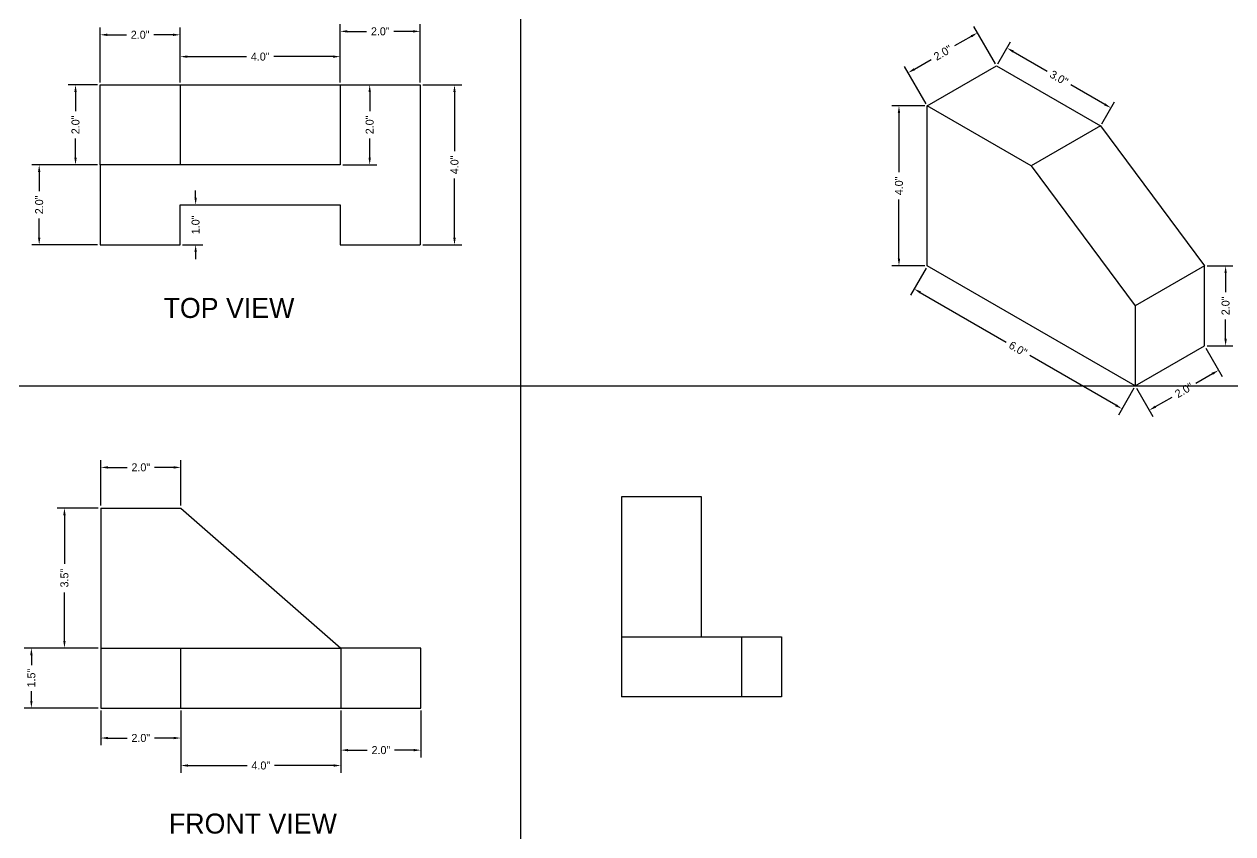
# Model space of a CAD drawing. Header units: inches. Extents: x 42.2 to 124.7, y 21.7 to 45.9.
# Drawn here: x 42.15 to 72.35, y 21.69 to 41.93 of the extents above; entities that cross this region are included whole.
import ezdxf

# ---------------------------------------------------------------- set-up
doc = ezdxf.new("R2010")
doc.units = ezdxf.units.IN
doc.header["$MEASUREMENT"] = 0
doc.dimstyles.get("Standard").update_dxf_attribs({"dimtxt": 0.2, "dimasz": 0.18, "dimexe": 0.18, "dimexo": 0.0625, "dimgap": 0.09, "dimtad": 0, "dimdec": 1, "dimzin": 0, "dimdsep": 46, "dimlunit": 3, "dimtxsty": 'Standard', "dimcen": 0.09, "dimadec": 0, "dimazin": 0, "dimtfac": 1, "dimtdec": 1, "dimtofl": 0, "dimtmove": 0, "dimatfit": 3, "dimfxl": 1, "dimtolj": 1, "dimtzin": 0, "dimarcsym": 0})

# ---------------------------------------------------------------- blocks, each defined once
blk = doc.blocks.new('*D2')
at = {"color": 0, "lineweight": -2}
for p, q in [((44.049, 40.475), (44.049, 41.845)), ((46.049, 40.475), (46.049, 41.845)), ((44.229, 41.665), (44.709, 41.665)), ((45.869, 41.665), (45.389, 41.665))]:
    blk.add_line(p, q, dxfattribs=at)
at = {"color": 0}
for points in [[(44.229, 41.695), (44.229, 41.635), (44.049, 41.665)], [(45.869, 41.695), (45.869, 41.635), (46.049, 41.665)]]:
    blk.add_solid(points, dxfattribs=at)
at = {"layer": 'Defpoints', "color": 0}
for p in [(46.049, 41.665), (44.049, 40.413), (46.049, 40.413)]:
    blk.add_point(p, dxfattribs=at)
at = {"color": 0, "insert": (45.049, 41.665), "char_height": 0.2, "attachment_point": 5}
blk.add_mtext('\\A1;2.0"', dxfattribs=at)
blk = doc.blocks.new('*D3')
at = {"color": 0, "lineweight": -2}
for p, q in [((46.049, 40.475), (46.049, 41.299)), ((46.229, 41.119), (47.709, 41.119)), ((49.869, 41.119), (48.389, 41.119)), ((50.049, 40.475), (50.049, 41.299))]:
    blk.add_line(p, q, dxfattribs=at)
at = {"color": 0}
for points in [[(46.229, 41.149), (46.229, 41.089), (46.049, 41.119)], [(49.869, 41.149), (49.869, 41.089), (50.049, 41.119)]]:
    blk.add_solid(points, dxfattribs=at)
at = {"layer": 'Defpoints', "color": 0}
for p in [(50.049, 41.119), (46.049, 40.413), (50.049, 40.413)]:
    blk.add_point(p, dxfattribs=at)
at = {"color": 0, "insert": (48.049, 41.119), "char_height": 0.2, "attachment_point": 5}
blk.add_mtext('\\A1;4.0"', dxfattribs=at)
blk = doc.blocks.new('*D4')
at = {"color": 0, "lineweight": -2}
for p, q in [((50.049, 40.475), (50.049, 41.931)), ((50.229, 41.751), (50.709, 41.751)), ((51.869, 41.751), (51.389, 41.751)), ((52.049, 40.475), (52.049, 41.931))]:
    blk.add_line(p, q, dxfattribs=at)
at = {"color": 0}
for points in [[(50.229, 41.781), (50.229, 41.721), (50.049, 41.751)], [(51.869, 41.781), (51.869, 41.721), (52.049, 41.751)]]:
    blk.add_solid(points, dxfattribs=at)
at = {"layer": 'Defpoints', "color": 0}
for p in [(52.049, 41.751), (50.049, 40.413), (52.049, 40.413)]:
    blk.add_point(p, dxfattribs=at)
at = {"color": 0, "insert": (51.049, 41.751), "char_height": 0.2, "attachment_point": 5}
blk.add_mtext('\\A1;2.0"', dxfattribs=at)
blk = doc.blocks.new('*D5')
at = {"color": 0, "lineweight": -2}
for p, q in [((52.111, 40.413), (53.084, 40.413)), ((52.904, 40.233), (52.904, 38.753)), ((52.904, 36.593), (52.904, 38.073)), ((52.111, 36.413), (53.084, 36.413))]:
    blk.add_line(p, q, dxfattribs=at)
at = {"color": 0}
for points in [[(52.874, 40.233), (52.934, 40.233), (52.904, 40.413)], [(52.874, 36.593), (52.934, 36.593), (52.904, 36.413)]]:
    blk.add_solid(points, dxfattribs=at)
at = {"layer": 'Defpoints', "color": 0}
for p in [(52.049, 40.413), (52.049, 36.413), (52.904, 36.413)]:
    blk.add_point(p, dxfattribs=at)
at = {"color": 0, "insert": (52.904, 38.413), "char_height": 0.2, "attachment_point": 5, "rotation": 90}
blk.add_mtext('\\A1;4.0"', dxfattribs=at)
blk = doc.blocks.new('*D6')
at = {"color": 0, "lineweight": -2}
for p, q in [((50.111, 40.413), (50.965, 40.413)), ((50.785, 40.233), (50.785, 39.753)), ((50.785, 38.593), (50.785, 39.073)), ((50.111, 38.413), (50.965, 38.413))]:
    blk.add_line(p, q, dxfattribs=at)
at = {"color": 0}
for points in [[(50.755, 40.233), (50.815, 40.233), (50.785, 40.413)], [(50.755, 38.593), (50.815, 38.593), (50.785, 38.413)]]:
    blk.add_solid(points, dxfattribs=at)
at = {"layer": 'Defpoints', "color": 0}
for p in [(50.049, 40.413), (50.049, 38.413), (50.785, 38.413)]:
    blk.add_point(p, dxfattribs=at)
at = {"color": 0, "insert": (50.785, 39.413), "char_height": 0.2, "attachment_point": 5, "rotation": 90}
blk.add_mtext('\\A1;2.0"', dxfattribs=at)
blk = doc.blocks.new('*D7')
at = {"color": 0, "lineweight": -2}
for p, q in [((46.435, 37.593), (46.435, 37.773)), ((46.111, 37.413), (46.615, 37.413)), ((46.111, 36.413), (46.615, 36.413)), ((46.435, 36.233), (46.435, 36.053))]:
    blk.add_line(p, q, dxfattribs=at)
at = {"color": 0}
for points in [[(46.405, 37.593), (46.465, 37.593), (46.435, 37.413)], [(46.405, 36.233), (46.465, 36.233), (46.435, 36.413)]]:
    blk.add_solid(points, dxfattribs=at)
at = {"layer": 'Defpoints', "color": 0}
for p in [(46.049, 37.413), (46.049, 36.413), (46.435, 36.413)]:
    blk.add_point(p, dxfattribs=at)
at = {"color": 0, "insert": (46.435, 36.913), "char_height": 0.2, "attachment_point": 5, "rotation": 90}
blk.add_mtext('\\A1;1.0"', dxfattribs=at)
blk = doc.blocks.new('*D8')
at = {"color": 0, "lineweight": -2}
for p, q in [((43.986, 40.413), (43.254, 40.413)), ((43.434, 40.233), (43.434, 39.753)), ((43.434, 38.593), (43.434, 39.073)), ((43.986, 38.413), (43.254, 38.413))]:
    blk.add_line(p, q, dxfattribs=at)
at = {"color": 0}
for points in [[(43.404, 40.233), (43.464, 40.233), (43.434, 40.413)], [(43.404, 38.593), (43.464, 38.593), (43.434, 38.413)]]:
    blk.add_solid(points, dxfattribs=at)
at = {"layer": 'Defpoints', "color": 0}
for p in [(44.049, 40.413), (43.434, 38.413), (44.049, 38.413)]:
    blk.add_point(p, dxfattribs=at)
at = {"color": 0, "insert": (43.434, 39.413), "char_height": 0.2, "attachment_point": 5, "rotation": 90}
blk.add_mtext('\\A1;2.0"', dxfattribs=at)
blk = doc.blocks.new('*D9')
at = {"color": 0, "lineweight": -2}
for p, q in [((43.986, 38.413), (42.346, 38.413)), ((42.526, 38.233), (42.526, 37.753)), ((42.526, 36.593), (42.526, 37.073)), ((43.986, 36.413), (42.346, 36.413))]:
    blk.add_line(p, q, dxfattribs=at)
at = {"color": 0}
for points in [[(42.496, 38.233), (42.556, 38.233), (42.526, 38.413)], [(42.496, 36.593), (42.556, 36.593), (42.526, 36.413)]]:
    blk.add_solid(points, dxfattribs=at)
at = {"layer": 'Defpoints', "color": 0}
for p in [(42.526, 38.413), (44.049, 38.413), (44.049, 36.413)]:
    blk.add_point(p, dxfattribs=at)
at = {"color": 0, "insert": (42.526, 37.413), "char_height": 0.2, "attachment_point": 5, "rotation": 90}
blk.add_mtext('\\A1;2.0"', dxfattribs=at)
blk = doc.blocks.new('*D10')
at = {"color": 0, "lineweight": -2}
for p, q in [((44.003, 29.831), (42.977, 29.831)), ((43.157, 29.651), (43.157, 28.438)), ((43.157, 26.511), (43.157, 27.725)), ((44.003, 26.331), (42.977, 26.331))]:
    blk.add_line(p, q, dxfattribs=at)
at = {"color": 0}
for points in [[(43.127, 29.651), (43.187, 29.651), (43.157, 29.831)], [(43.127, 26.511), (43.187, 26.511), (43.157, 26.331)]]:
    blk.add_solid(points, dxfattribs=at)
at = {"layer": 'Defpoints', "color": 0}
for p in [(44.065, 29.831), (43.157, 26.331), (44.065, 26.331)]:
    blk.add_point(p, dxfattribs=at)
at = {"color": 0, "insert": (43.157, 28.081), "char_height": 0.2, "attachment_point": 5, "rotation": 90}
blk.add_mtext('\\A1;3.5"', dxfattribs=at)
blk = doc.blocks.new('*D11')
at = {"color": 0, "lineweight": -2}
for p, q in [((44.003, 26.331), (42.151, 26.331)), ((42.331, 26.151), (42.331, 25.905)), ((42.331, 25.011), (42.331, 25.258)), ((44.003, 24.831), (42.151, 24.831))]:
    blk.add_line(p, q, dxfattribs=at)
at = {"color": 0}
for points in [[(42.301, 26.151), (42.361, 26.151), (42.331, 26.331)], [(42.301, 25.011), (42.361, 25.011), (42.331, 24.831)]]:
    blk.add_solid(points, dxfattribs=at)
at = {"layer": 'Defpoints', "color": 0}
for p in [(44.065, 26.331), (42.331, 24.831), (44.065, 24.831)]:
    blk.add_point(p, dxfattribs=at)
at = {"color": 0, "insert": (42.331, 25.581), "char_height": 0.2, "attachment_point": 5, "rotation": 90}
blk.add_mtext('\\A1;1.5"', dxfattribs=at)
blk = doc.blocks.new('*D12')
at = {"color": 0, "lineweight": -2}
for p, q in [((44.065, 29.894), (44.065, 31.029)), ((44.245, 30.849), (44.725, 30.849)), ((45.885, 30.849), (45.405, 30.849)), ((46.065, 29.894), (46.065, 31.029))]:
    blk.add_line(p, q, dxfattribs=at)
at = {"color": 0}
for points in [[(44.245, 30.879), (44.245, 30.819), (44.065, 30.849)], [(45.885, 30.879), (45.885, 30.819), (46.065, 30.849)]]:
    blk.add_solid(points, dxfattribs=at)
at = {"layer": 'Defpoints', "color": 0}
for p in [(46.065, 30.849), (44.065, 29.831), (46.065, 29.831)]:
    blk.add_point(p, dxfattribs=at)
at = {"color": 0, "insert": (45.065, 30.849), "char_height": 0.2, "attachment_point": 5}
blk.add_mtext('\\A1;2.0"', dxfattribs=at)
blk = doc.blocks.new('*D13')
at = {"color": 0, "lineweight": -2}
for p, q in [((44.065, 24.769), (44.065, 23.903)), ((46.065, 24.769), (46.065, 23.903)), ((44.245, 24.083), (44.725, 24.083)), ((45.885, 24.083), (45.405, 24.083))]:
    blk.add_line(p, q, dxfattribs=at)
at = {"color": 0}
for points in [[(44.245, 24.113), (44.245, 24.053), (44.065, 24.083)], [(45.885, 24.113), (45.885, 24.053), (46.065, 24.083)]]:
    blk.add_solid(points, dxfattribs=at)
at = {"layer": 'Defpoints', "color": 0}
for p in [(44.065, 24.831), (46.065, 24.831), (46.065, 24.083)]:
    blk.add_point(p, dxfattribs=at)
at = {"color": 0, "insert": (45.065, 24.083), "char_height": 0.2, "attachment_point": 5}
blk.add_mtext('\\A1;2.0"', dxfattribs=at)
blk = doc.blocks.new('*D14')
at = {"color": 0, "lineweight": -2}
for p, q in [((46.065, 24.769), (46.065, 23.215)), ((50.065, 24.769), (50.065, 23.215)), ((46.245, 23.395), (47.725, 23.395)), ((49.885, 23.395), (48.405, 23.395))]:
    blk.add_line(p, q, dxfattribs=at)
at = {"color": 0}
for points in [[(46.245, 23.425), (46.245, 23.365), (46.065, 23.395)], [(49.885, 23.425), (49.885, 23.365), (50.065, 23.395)]]:
    blk.add_solid(points, dxfattribs=at)
at = {"layer": 'Defpoints', "color": 0}
for p in [(46.065, 24.831), (50.065, 24.831), (50.065, 23.395)]:
    blk.add_point(p, dxfattribs=at)
at = {"color": 0, "insert": (48.065, 23.395), "char_height": 0.2, "attachment_point": 5}
blk.add_mtext('\\A1;4.0"', dxfattribs=at)
blk = doc.blocks.new('*D15')
at = {"color": 0, "lineweight": -2}
for p, q in [((52.065, 24.769), (52.065, 23.6)), ((50.065, 24.706), (50.065, 23.6)), ((50.245, 23.78), (50.725, 23.78)), ((51.885, 23.78), (51.405, 23.78))]:
    blk.add_line(p, q, dxfattribs=at)
at = {"color": 0}
for points in [[(50.245, 23.81), (50.245, 23.75), (50.065, 23.78)], [(51.885, 23.81), (51.885, 23.75), (52.065, 23.78)]]:
    blk.add_solid(points, dxfattribs=at)
at = {"layer": 'Defpoints', "color": 0}
for p in [(50.065, 24.769), (52.065, 24.831), (52.065, 23.78)]:
    blk.add_point(p, dxfattribs=at)
at = {"color": 0, "insert": (51.065, 23.78), "char_height": 0.2, "attachment_point": 5}
blk.add_mtext('\\A1;2.0"', dxfattribs=at)
blk = doc.blocks.new('*D17')
at = {"color": 0, "lineweight": -2}
for p, q in [((66.482, 40.942), (66.8, 41.492)), ((66.866, 41.246), (67.714, 40.756)), ((69.152, 39.926), (68.303, 40.416)), ((69.08, 39.442), (69.398, 39.992))]:
    blk.add_line(p, q, dxfattribs=at)
at = {"color": 0}
for points in [[(66.881, 41.272), (66.851, 41.22), (66.71, 41.336)], [(69.167, 39.952), (69.137, 39.9), (69.308, 39.836)]]:
    blk.add_solid(points, dxfattribs=at)
at = {"layer": 'Defpoints', "color": 0}
for p in [(66.451, 40.888), (69.308, 39.836), (69.049, 39.388)]:
    blk.add_point(p, dxfattribs=at)
at = {"color": 0, "insert": (68.009, 40.586), "char_height": 0.2, "attachment_point": 5, "rotation": 330}
blk.add_mtext('\\A1;3.0"', dxfattribs=at)
blk = doc.blocks.new('*D18')
at = {"color": 0, "lineweight": -2}
for p, q in [((71.678, 33.833), (72.088, 33.123)), ((71.842, 33.189), (71.427, 32.949)), ((69.946, 32.833), (70.356, 32.123)), ((70.422, 32.369), (70.838, 32.609))]:
    blk.add_line(p, q, dxfattribs=at)
at = {"color": 0}
for points in [[(71.827, 33.215), (71.857, 33.163), (71.998, 33.279)], [(70.407, 32.395), (70.437, 32.343), (70.266, 32.279)]]:
    blk.add_solid(points, dxfattribs=at)
at = {"layer": 'Defpoints', "color": 0}
for p in [(71.647, 33.888), (71.998, 33.279), (69.915, 32.888)]:
    blk.add_point(p, dxfattribs=at)
at = {"color": 0, "insert": (71.132, 32.779), "char_height": 0.2, "attachment_point": 5, "rotation": 30}
blk.add_mtext('\\A1;2.0"', dxfattribs=at)
blk = doc.blocks.new('*D19')
at = {"color": 0, "lineweight": -2}
for p, q in [((71.709, 35.888), (72.353, 35.888)), ((72.173, 35.708), (72.173, 35.228)), ((72.173, 34.068), (72.173, 34.548)), ((71.709, 33.888), (72.353, 33.888))]:
    blk.add_line(p, q, dxfattribs=at)
at = {"color": 0}
for points in [[(72.143, 35.708), (72.203, 35.708), (72.173, 35.888)], [(72.143, 34.068), (72.203, 34.068), (72.173, 33.888)]]:
    blk.add_solid(points, dxfattribs=at)
at = {"layer": 'Defpoints', "color": 0}
for p in [(71.647, 35.888), (71.647, 33.888), (72.173, 33.888)]:
    blk.add_point(p, dxfattribs=at)
at = {"color": 0, "insert": (72.173, 34.888), "char_height": 0.2, "attachment_point": 5, "rotation": 90}
blk.add_mtext('\\A1;2.0"', dxfattribs=at)
blk = doc.blocks.new('*D20')
at = {"color": 0, "lineweight": -2}
for p, q in [((64.687, 35.833), (64.298, 35.158)), ((64.544, 35.224), (66.691, 33.984)), ((69.428, 32.404), (67.28, 33.644)), ((69.883, 32.833), (69.494, 32.158))]:
    blk.add_line(p, q, dxfattribs=at)
at = {"color": 0}
for points in [[(64.559, 35.25), (64.529, 35.198), (64.388, 35.314)], [(69.443, 32.43), (69.413, 32.378), (69.584, 32.314)]]:
    blk.add_solid(points, dxfattribs=at)
at = {"layer": 'Defpoints', "color": 0}
for p in [(64.719, 35.888), (69.915, 32.888), (69.584, 32.314)]:
    blk.add_point(p, dxfattribs=at)
at = {"color": 0, "insert": (66.986, 33.814), "char_height": 0.2, "attachment_point": 5, "rotation": 330}
blk.add_mtext('\\A1;6.0"', dxfattribs=at)
blk = doc.blocks.new('*D21')
at = {"color": 0, "lineweight": -2}
for p, q in [((64.656, 39.888), (63.831, 39.888)), ((64.011, 39.708), (64.011, 38.228)), ((64.011, 36.068), (64.011, 37.548)), ((64.656, 35.888), (63.831, 35.888))]:
    blk.add_line(p, q, dxfattribs=at)
at = {"color": 0}
for points in [[(63.981, 39.708), (64.041, 39.708), (64.011, 39.888)], [(63.981, 36.068), (64.041, 36.068), (64.011, 35.888)]]:
    blk.add_solid(points, dxfattribs=at)
at = {"layer": 'Defpoints', "color": 0}
for p in [(64.719, 39.888), (64.011, 35.888), (64.719, 35.888)]:
    blk.add_point(p, dxfattribs=at)
at = {"color": 0, "insert": (64.011, 37.888), "char_height": 0.2, "attachment_point": 5, "rotation": 90}
blk.add_mtext('\\A1;4.0"', dxfattribs=at)
blk = doc.blocks.new('*D22')
at = {"color": 0, "lineweight": -2}
for p, q in [((66.419, 40.942), (65.883, 41.872)), ((65.817, 41.626), (65.401, 41.386)), ((64.687, 39.942), (64.15, 40.872)), ((64.396, 40.806), (64.812, 41.046))]:
    blk.add_line(p, q, dxfattribs=at)
at = {"color": 0}
for points in [[(65.802, 41.652), (65.832, 41.6), (65.973, 41.716)], [(64.381, 40.832), (64.411, 40.78), (64.24, 40.716)]]:
    blk.add_solid(points, dxfattribs=at)
at = {"layer": 'Defpoints', "color": 0}
for p in [(66.451, 40.888), (64.24, 40.716), (64.719, 39.888)]:
    blk.add_point(p, dxfattribs=at)
at = {"color": 0, "insert": (65.107, 41.216), "char_height": 0.2, "attachment_point": 5, "rotation": 30}
blk.add_mtext('\\A1;2.0"', dxfattribs=at)

msp = doc.modelspace()

# ---------------------------------------------------------------- linework, layer by layer
for p, q in [((64.719, 39.888), (66.451, 40.888)), ((66.451, 40.888), (69.049, 39.388)), ((44.049, 40.413), (46.049, 40.413)), ((44.049, 38.413), (44.049, 40.413)), ((44.049, 40.413), (46.049, 40.413)), ((46.049, 40.413), (46.049, 38.413)), ((46.049, 40.413), (50.049, 40.413)), ((50.049, 40.413), (50.049, 38.413)), ((50.049, 40.413), (52.049, 40.413)), ((52.049, 40.413), (52.049, 36.413)), ((64.719, 35.888), (64.719, 39.888)), ((67.317, 38.388), (64.719, 39.888)), ((69.049, 39.388), (67.317, 38.388)), ((69.049, 39.388), (71.647, 35.888)), ((46.049, 38.413), (44.049, 38.413)), ((48.049, 38.413), (44.049, 38.413)), ((44.049, 38.413), (44.049, 36.413)), ((50.049, 38.413), (48.049, 38.413)), ((67.317, 38.388), (69.915, 34.888)), ((46.049, 36.413), (46.049, 37.413)), ((46.049, 37.413), (50.049, 37.413)), ((50.049, 37.413), (50.049, 36.413)), ((44.049, 36.413), (46.049, 36.413)), ((50.049, 36.413), (52.049, 36.413)), ((69.915, 32.888), (64.719, 35.888)), ((71.647, 35.888), (69.915, 34.888)), ((71.647, 33.888), (71.647, 35.888)), ((69.915, 34.888), (69.915, 32.888)), ((69.915, 32.888), (71.647, 33.888)), ((57.078, 30.114), (57.078, 26.614)), ((59.078, 30.114), (57.078, 30.114)), ((59.078, 26.614), (59.078, 30.114)), ((44.065, 29.831), (44.065, 26.331)), ((44.065, 29.831), (46.065, 29.831)), ((46.065, 29.831), (50.065, 26.331)), ((57.078, 26.614), (57.078, 25.114)), ((59.078, 26.614), (61.078, 26.614)), ((61.078, 26.614), (61.078, 25.114)), ((44.065, 26.331), (46.065, 26.331)), ((44.065, 26.331), (44.065, 24.831)), ((46.065, 26.331), (50.065, 26.331)), ((46.065, 24.831), (46.065, 26.331)), ((50.065, 26.331), (50.065, 24.831)), ((52.065, 26.331), (50.065, 26.331)), ((52.065, 24.831), (52.065, 26.331)), ((61.078, 25.114), (57.078, 25.114)), ((44.065, 24.831), (46.065, 24.831)), ((46.065, 24.831), (50.065, 24.831)), ((50.065, 24.831), (52.065, 24.831)), ((50.065, 24.831), (52.065, 24.831))]:
    msp.add_line(p, q)
at = {"color": 1, "linetype": 'Continuous'}
msp.add_line((57.078, 26.614), (59.078, 26.614), dxfattribs=at)
at = {"color": 1}
msp.add_line((60.078, 26.614), (60.078, 25.114), dxfattribs=at)
for p, direction in [((54.557, 45.313), (0, -1)), ((47.879, 32.888), (1, 0))]:
    msp.add_xline(p, direction)

# ---------------------------------------------------------------- texts
at = {"char_height": 0.5, "attachment_point": 1}
for s, insert in [('TOP VIEW', (45.634, 35.086)), ('FRONT VIEW', (45.768, 22.194))]:
    msp.add_mtext(s, dxfattribs=dict(at, insert=insert))

# ---------------------------------------------------------------- dimensions: what is measured, and where the dimension line sits
for base, p1, p2, picture, middle in [((46.049, 41.665), (44.049, 40.413), (46.049, 40.413), '*D2', (45.049, 41.665)), ((52.049, 41.751), (50.049, 40.413), (52.049, 40.413), '*D4', (51.049, 41.751)), ((50.049, 41.119), (46.049, 40.413), (50.049, 40.413), '*D3', (48.049, 41.119)), ((46.065, 30.849), (44.065, 29.831), (46.065, 29.831), '*D12', (45.065, 30.849)), ((46.065, 24.083), (44.065, 24.831), (46.065, 24.831), '*D13', (45.065, 24.083)), ((50.065, 23.395), (46.065, 24.831), (50.065, 24.831), '*D14', (48.065, 23.395)), ((52.065, 23.78), (50.065, 24.769), (52.065, 24.831), '*D15', (51.065, 23.78))]:
    dim = msp.add_linear_dim(base=base, p1=p1, p2=p2, dimstyle='Standard')
    dim.commit()
    dim.dimension.update_dxf_attribs({"geometry": picture, "text_midpoint": middle})
for p1, p2, distance, picture, middle in [((66.451, 40.888), (64.719, 39.888), -0.956, '*D22', (65.107, 41.216)), ((66.451, 40.888), (69.049, 39.388), 0.518, '*D17', (68.009, 40.586)), ((64.719, 39.888), (64.719, 35.888), -0.708, '*D21', (64.011, 37.888)), ((64.719, 35.888), (69.915, 32.888), -0.662, '*D20', (66.986, 33.814)), ((71.647, 35.888), (71.647, 33.888), 0.527, '*D19', (72.173, 34.888)), ((69.915, 32.888), (71.647, 33.888), -0.703, '*D18', (71.132, 32.779))]:
    dim = msp.add_aligned_dim(p1=p1, p2=p2, distance=distance, dimstyle='Standard')
    dim.commit()
    dim.dimension.update_dxf_attribs({"geometry": picture, "text_midpoint": middle})
for base, p1, p2, picture, middle in [((43.434, 38.413), (44.049, 40.413), (44.049, 38.413), '*D8', (43.434, 39.413)), ((50.785, 38.413), (50.049, 40.413), (50.049, 38.413), '*D6', (50.785, 39.413)), ((52.904, 36.413), (52.049, 40.413), (52.049, 36.413), '*D5', (52.904, 38.413)), ((42.526, 38.413), (44.049, 36.413), (44.049, 38.413), '*D9', (42.526, 37.413)), ((46.435, 36.413), (46.049, 37.413), (46.049, 36.413), '*D7', (46.435, 36.913)), ((43.157, 26.331), (44.065, 29.831), (44.065, 26.331), '*D10', (43.157, 28.081)), ((42.331, 24.831), (44.065, 26.331), (44.065, 24.831), '*D11', (42.331, 25.581))]:
    dim = msp.add_linear_dim(base=base, p1=p1, p2=p2, angle=90, dimstyle='Standard')
    dim.commit()
    dim.dimension.update_dxf_attribs({"geometry": picture, "text_midpoint": middle})

doc.saveas('drawing.dxf')
